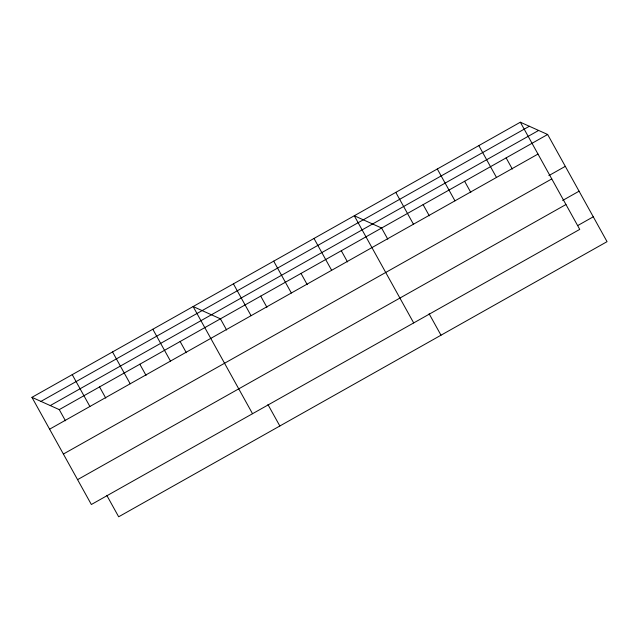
<?xml version="1.0" encoding="UTF-8"?>
<svg xmlns="http://www.w3.org/2000/svg" width="639" height="639" viewBox="0 0 639 639"><rect width="100%" height="100%" fill="white"/><g stroke="black" fill="none" stroke-linecap="round" stroke-linejoin="round"><path stroke-width="0.96" d="M520.338 122.217L579.741 229.385L91.353 504.506L31.95 397.338L520.338 122.217L547.647 134.494L607.05 241.662L118.662 516.783L106.785 495.353M40.96 401.388L529.348 126.266M50.249 405.565L538.637 130.444M31.95 397.338L59.259 409.615L547.647 134.494M49.602 429.184L537.99 154.063M548.869 175.605L565.299 166.348M63.381 454.041L551.769 178.92M562.647 200.454L579.078 191.197M77.575 479.649L565.962 204.528M577.704 225.575L593.272 216.805M506.136 157.881L512.334 169.071M478.827 145.604L496.479 177.45M464.617 181.268L470.823 192.459M437.308 168.992L454.968 200.838M423.106 204.648L429.312 215.838M395.797 192.371L413.449 224.225M387.801 239.226L381.595 228.035L354.286 215.758L413.689 322.927M429.12 313.773L440.998 335.203M341.306 250.736L347.504 261.926M313.997 238.459L331.649 270.305M301.009 273.428L307.215 284.619M273.7 261.151L291.352 293.005M260.72 296.129L266.926 307.319M233.411 283.852L251.063 315.698M226.629 330.02L220.431 318.829L193.114 306.544L252.525 413.713M267.957 404.567L279.834 425.989M180.134 341.522L186.34 352.712M152.825 329.245L170.477 361.091M139.845 364.222L146.043 375.412M112.536 351.945L130.188 383.791M99.556 386.914L105.754 398.105M72.239 374.638L89.899 406.492M59.259 409.615L65.466 420.805"/></g></svg>
